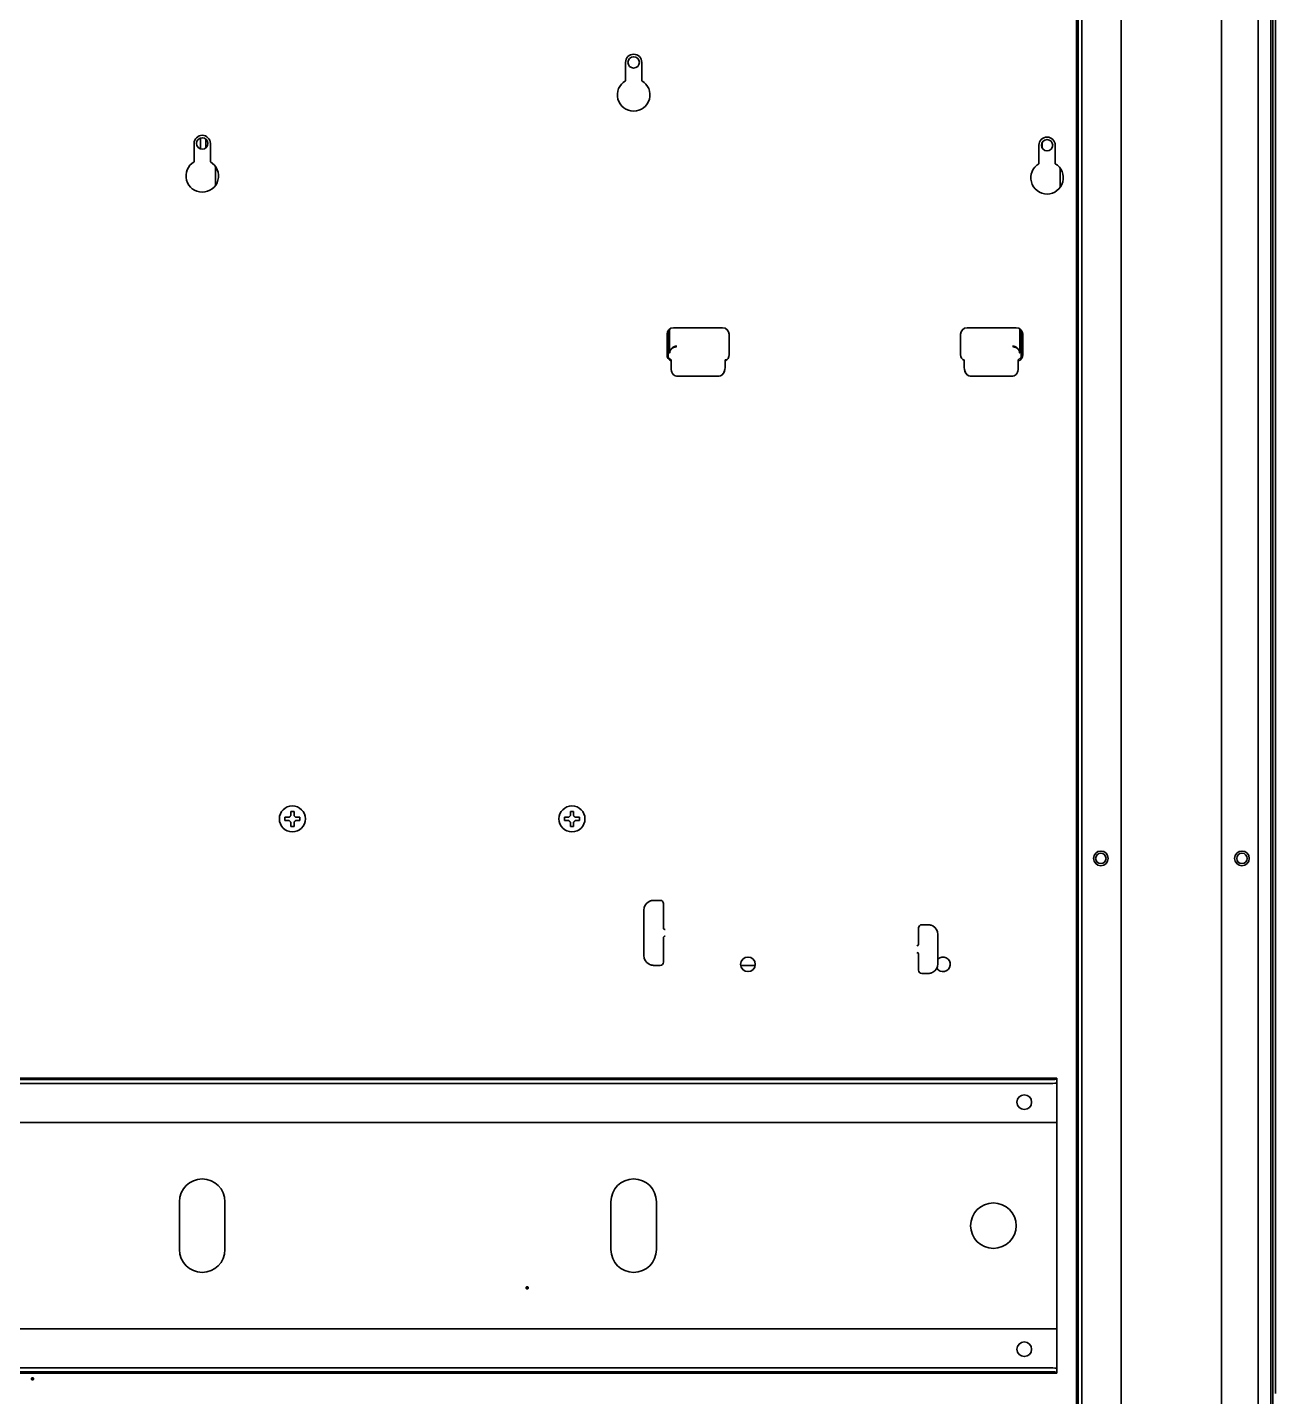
# Model space of a CAD drawing. Extents: x -760 to 4209, y 5795 to 10328.
# Drawn here: x 2326.9 to 2710.9, y 9501.4 to 9922.7 of the extents above; entities that cross this region are included whole.
import ezdxf

# ---------------------------------------------------------------- set-up
doc = ezdxf.new("R2010")
doc.units = 0
doc.header["$LTSCALE"] = 5
doc.layers.add('1', color=7, linetype='CONTINUOUS', true_color=0xffffff)

msp = doc.modelspace()

# ---------------------------------------------------------------- linework, layer by layer
at = {"layer": '1', "color": 7, "linetype": 'Continuous', "lineweight": 35}
for p, q in [((2710.05, 10156.37), (2710.05, 9177.52)), ((2710.85, 9502.34), (2710.85, 10156.32)), ((2649.63, 10065.02), (2649.63, 9269.02)), ((2663.35, 9269.02), (2663.35, 10065.02)), ((2694.25, 9269.02), (2694.25, 10065.02)), ((2705.48, 10065.02), (2705.48, 9269.02)), ((2709.43, 9269.02), (2709.43, 10065.02)), ((2650.08, 10063.02), (2650.08, 9271.02)), ((2651.28, 10063.02), (2651.28, 9271.02)), ((2510.9, 9906.25), (2510.9, 9911.92)), ((2515.9, 9911.92), (2515.9, 9906.25)), ((2378.2, 9881.31), (2378.2, 9886.98)), ((2380.21, 9885.3), (2380.21, 9888.66)), ((2381.86, 9888.29), (2381.86, 9885.67)), ((2383.2, 9886.98), (2383.2, 9881.31)), ((2639.06, 9887.32), (2639.06, 9885.52)), ((2638.06, 9880.75), (2638.06, 9886.42)), ((2643.06, 9886.42), (2643.06, 9880.75)), ((2384.77, 9879.88), (2384.77, 9874.09)), ((2644.55, 9879.44), (2644.55, 9873.41)), ((2523.66, 9821.97), (2523.66, 9828.27)), ((2524.06, 9829.48), (2524.06, 9821.25)), ((2524.47, 9822.44), (2524.47, 9829.88)), ((2525.66, 9830.27), (2540.76, 9830.27)), ((2542.76, 9828.27), (2542.76, 9821.97)), ((2613.96, 9821.97), (2613.96, 9828.27)), ((2615.96, 9830.27), (2631.06, 9830.27)), ((2632.14, 9829.95), (2632.14, 9822.44)), ((2632.55, 9821.25), (2632.55, 9829.6)), ((2633.06, 9828.27), (2633.06, 9821.97)), ((2524.06, 9821.25), (2524.93, 9820.37)), ((2524.94, 9819.87), (2524.94, 9818.89)), ((2541.52, 9819.87), (2541.52, 9818.89)), ((2542.08, 9820.48), (2541.57, 9820.37)), ((2615.04, 9820.37), (2614.66, 9820.45)), ((2615.09, 9818.89), (2615.09, 9819.87)), ((2631.67, 9818.89), (2631.67, 9819.87)), ((2632.55, 9821.25), (2631.68, 9820.37)), ((2524.95, 9818), (2524.95, 9817.41)), ((2525.17, 9816.5), (2525.19, 9816.46)), ((2526.98, 9815.35), (2539.34, 9815.35)), ((2540.08, 9815.5), (2540.13, 9815.52)), ((2541.48, 9817.41), (2541.51, 9818)), ((2615.1, 9818), (2615.13, 9817.41)), ((2616.48, 9815.52), (2616.53, 9815.5)), ((2617.27, 9815.35), (2629.63, 9815.35)), ((2631.42, 9816.46), (2631.44, 9816.5)), ((2631.66, 9817.41), (2631.66, 9818)), ((2406.13, 9679.17), (2406.13, 9679.67)), ((2406.13, 9678.67), (2406.13, 9679.17)), ((2410.73, 9679.67), (2410.73, 9679.17)), ((2410.73, 9679.17), (2410.73, 9678.67)), ((2492.13, 9679.17), (2492.13, 9679.67)), ((2492.13, 9678.67), (2492.13, 9679.17)), ((2496.73, 9679.67), (2496.73, 9679.17)), ((2496.73, 9679.17), (2496.73, 9678.67)), ((2516.55, 9637.11), (2516.55, 9651.11)), ((2520.05, 9654.11), (2519.55, 9654.11)), ((2520.05, 9654.11), (2521.55, 9654.11)), ((2522.55, 9653.11), (2522.55, 9645.61)), ((2522.55, 9642.61), (2522.55, 9635.11)), ((2600.99, 9640.47), (2600.99, 9645.61)), ((2601.99, 9646.61), (2603.49, 9646.61)), ((2603.99, 9646.61), (2603.49, 9646.61)), ((2606.99, 9643.61), (2606.99, 9634.61)), ((2600.99, 9632.61), (2600.99, 9637.76)), ((2519.55, 9634.11), (2520.05, 9634.11)), ((2521.55, 9634.11), (2520.05, 9634.11)), ((2546.33, 9634.11), (2550.78, 9634.11)), ((2603.49, 9631.61), (2601.99, 9631.61)), ((2603.49, 9631.61), (2603.99, 9631.61)), ((2643.55, 9599.45), (1916.55, 9599.45)), ((2641.55, 9598.99), (1918.55, 9598.99)), ((2641.55, 9597.79), (1918.55, 9597.79)), ((2643.55, 9599.44), (2643.55, 9599.45)), ((2643.55, 9599.44), (2643.55, 9599.13)), ((2643.55, 9599.13), (2643.55, 9597.93)), ((2643.55, 9597.25), (2643.55, 9597.93)), ((2643.55, 9597.25), (2643.55, 9586.72)), ((2643.55, 9585.72), (1916.55, 9585.72)), ((2643.55, 9586.72), (2643.55, 9585.72)), ((2643.55, 9583.52), (2643.55, 9585.72)), ((2643.55, 9583.52), (2643.55, 9524.52)), ((2373.7, 9546.64), (2373.7, 9561.4)), ((2387.7, 9561.4), (2387.7, 9546.64)), ((2506.4, 9546.64), (2506.4, 9561.4)), ((2520.4, 9561.4), (2520.4, 9546.64)), ((2643.55, 9522.32), (1916.55, 9522.32)), ((2643.55, 9522.32), (2643.55, 9524.52)), ((2643.55, 9521.32), (2643.55, 9522.32)), ((2643.55, 9521.32), (2643.55, 9510.8)), ((1916.55, 9508.6), (2643.55, 9508.6)), ((1918.55, 9510.25), (2641.55, 9510.25)), ((1918.55, 9509.05), (2641.55, 9509.05)), ((2643.55, 9510.8), (2643.55, 9510.11)), ((2643.55, 9510.11), (2643.55, 9508.91)), ((2643.55, 9508.6), (2643.55, 9508.91)), ((2643.55, 9508.6), (2643.55, 9508.6))]:
    msp.add_line(p, q, dxfattribs=at)
for centre, radius in [((2513.4, 9911.92), 1.75), ((2380.7, 9886.98), 1.75), ((2640.56, 9886.42), 1.75), ((2408.43, 9679.17), 4), ((2494.43, 9679.17), 4), ((2657.1, 9667.02), 2.25), ((2657.1, 9667.02), 1.6), ((2700.51, 9667.02), 2.25), ((2700.51, 9667.02), 1.6), ((2548.55, 9634.42), 2.25), ((2633.55, 9592.02), 2.25), ((2624.05, 9554.02), 7), ((2633.55, 9516.02), 2.25)]:
    msp.add_circle(centre, radius, dxfattribs=at)
for centre, radius, start, end in [((2513.4, 9911.92), 2.5, 0, 180), ((2513.4, 9901.92), 5, 120, 60), ((2380.7, 9886.98), 2.5, 0, 180), ((2640.56, 9886.42), 2.5, 0, 180), ((2380.7, 9876.98), 5, 120, 60), ((2640.56, 9876.42), 5, 120, 60), ((2525.66, 9828.27), 2, 90, 180), ((2540.76, 9828.27), 2, 0, 90), ((2615.96, 9828.27), 2, 90, 180), ((2631.06, 9828.27), 2, 0, 90), ((2525.66, 9821.97), 2, 180, 249.0863), ((2540.76, 9821.97), 2, 292.7967, 0), ((2615.96, 9821.97), 2, 180, 243.9689), ((2631.06, 9821.97), 2, 287.8664, 0), ((2519.55, 9651.11), 3, 118.4197, 180), ((2521.55, 9653.11), 1, 0, 90), ((2523.05, 9645.61), 0.5, 180, 232.4484), ((2523.05, 9642.61), 0.5, 127.5516, 180), ((2523.05, 9645.61), 0.5, 232.4484, 270), ((2523.05, 9642.61), 0.5, 90, 127.5516), ((2601.99, 9645.61), 1, 90, 180), ((2603.99, 9643.61), 3, 0, 61.5803), ((2600.49, 9640.61), 0.5, 270, 0), ((2519.55, 9637.11), 3, 180, 241.5803), ((2521.55, 9635.11), 1, 270, 0), ((2600.49, 9637.61), 0.5, 0, 90), ((2603.99, 9634.61), 3, 298.4197, 0), ((2608.55, 9634.42), 2.25, 212.085, 134.1675), ((2601.99, 9632.61), 1, 180, 270), ((2380.7, 9561.4), 7, 0, 180), ((2513.4, 9561.4), 7, 0, 180), ((2380.7, 9546.64), 7, 180, 0), ((2513.4, 9546.64), 7, 180, 0)]:
    msp.add_arc(centre, radius, start, end, dxfattribs=at)
for centre, major_axis, ratio, start_param, end_param in [((2524.93, 9819.87), (0, -0.5), 0.017455, 1.570796, 3.124139), ((2541.57, 9819.87), (0, -0.5), 0.087489, 3.159046, 4.712389), ((2615.04, 9819.87), (0, -0.5), 0.087489, 1.570796, 3.124139), ((2631.68, 9819.87), (0, -0.5), 0.017455, 3.159046, 4.712389), ((2524.98, 9818.89), (0, -2), 0.017455, 4.712389, 5.168912), ((2526.95, 9817.41), (0.49, -1.98), 0.980177, 4.473906, 4.937741), ((2526.98, 9817.35), (0.89, -1.79), 0.999619, 4.248559, 5.819964), ((2539.34, 9817.35), (-1.86, -0.74), 0.997787, 1.189503, 2.763341), ((2539.47, 9817.41), (-1.25, -1.65), 0.952765, 1.007301, 2.199828), ((2541.35, 9818.89), (0, -2), 0.087489, 1.114274, 1.570796), ((2615.26, 9818.89), (0, -2), 0.087489, 4.712389, 5.168912), ((2617.14, 9817.41), (1.25, -1.65), 0.952765, 4.083357, 5.275884), ((2617.27, 9817.35), (1.86, -0.74), 0.997787, 3.519844, 5.093682), ((2629.63, 9817.35), (-0.89, -1.79), 0.999619, 0.463221, 2.034627), ((2629.66, 9817.41), (-0.49, -1.98), 0.980177, 1.345444, 1.809279), ((2631.63, 9818.89), (0, -2), 0.017455, 1.114274, 1.570796), ((2641.55, 9599.13), (-2, 0), 0.069756, 1.570796, 3.141593), ((2641.55, 9597.93), (2, 0), 0.069756, 4.712389, 6.283185), ((2641.55, 9510.11), (-2, 0), 0.069756, 3.141593, 4.712389), ((2641.55, 9508.91), (2, 0), 0.069756, 0, 1.570796)]:
    msp.add_ellipse(centre, major_axis=major_axis, ratio=ratio, start_param=start_param, end_param=end_param, dxfattribs=at)
for points, knots in [([(2524.47, 9822.44), (2524.47, 9822.44), (2524.47, 9822.45), (2524.47, 9822.45), (2524.47, 9822.47), (2524.47, 9822.49), (2524.47, 9822.55), (2524.48, 9822.59), (2524.49, 9822.69), (2524.51, 9822.81), (2524.54, 9822.96), (2524.57, 9823.05), (2524.59, 9823.11), (2524.6, 9823.14), (2524.65, 9823.29), (2524.71, 9823.41), (2524.84, 9823.64), (2524.91, 9823.75), (2525.04, 9823.9), (2525.09, 9823.95), (2525.16, 9824.03), (2525.19, 9824.05), (2525.24, 9824.1), (2525.27, 9824.12), (2525.35, 9824.19), (2525.41, 9824.24), (2525.54, 9824.32), (2525.6, 9824.36), (2525.74, 9824.43), (2525.81, 9824.46), (2525.91, 9824.5), (2525.93, 9824.5), (2525.97, 9824.52), (2526.02, 9824.53), (2526.08, 9824.55), (2526.21, 9824.58), (2526.29, 9824.6), (2526.46, 9824.62), (2526.55, 9824.62), (2526.65, 9824.62)], [0, 0, 0, 0, 0.003906, 0.003906, 0.007813, 0.015625, 0.03125, 0.0625, 0.0625, 0.125, 0.1875, 0.21875, 0.21875, 0.25, 0.25, 0.375, 0.375, 0.5, 0.5, 0.5625, 0.5625, 0.59375, 0.59375, 0.625, 0.625, 0.6875, 0.6875, 0.75, 0.75, 0.8125, 0.8125, 0.828125, 0.828125, 0.84375, 0.875, 0.875, 0.9375, 0.9375, 1, 1, 1, 1]), ([(2526.53, 9824.37), (2526.44, 9824.37), (2526.36, 9824.37), (2526.19, 9824.35), (2526.11, 9824.34), (2525.99, 9824.31), (2525.94, 9824.29), (2525.88, 9824.28), (2525.84, 9824.26), (2525.83, 9824.26), (2525.74, 9824.22), (2525.67, 9824.2), (2525.54, 9824.13), (2525.48, 9824.1), (2525.36, 9824.03), (2525.3, 9823.99), (2525.22, 9823.93), (2525.2, 9823.91), (2525.15, 9823.86), (2525.12, 9823.84), (2525.05, 9823.78), (2525.01, 9823.73), (2524.89, 9823.59), (2524.81, 9823.49), (2524.69, 9823.29), (2524.64, 9823.19), (2524.59, 9823.06), (2524.58, 9823.03), (2524.56, 9822.98), (2524.54, 9822.9), (2524.5, 9822.77), (2524.49, 9822.66), (2524.48, 9822.58), (2524.47, 9822.53), (2524.47, 9822.49), (2524.47, 9822.47), (2524.47, 9822.45), (2524.47, 9822.44)], [0, 0, 0, 0, 0.0625, 0.0625, 0.125, 0.125, 0.15625, 0.171875, 0.171875, 0.1875, 0.1875, 0.25, 0.25, 0.3125, 0.3125, 0.375, 0.375, 0.40625, 0.40625, 0.4375, 0.4375, 0.5, 0.5, 0.625, 0.625, 0.75, 0.75, 0.78125, 0.78125, 0.8125, 0.875, 0.9375, 0.9375, 0.96875, 0.984375, 0.984375, 1, 1, 1, 1]), ([(2629.96, 9824.62), (2630.06, 9824.62), (2630.15, 9824.62), (2630.32, 9824.6), (2630.4, 9824.58), (2630.53, 9824.55), (2630.59, 9824.53), (2630.64, 9824.52), (2630.68, 9824.5), (2630.7, 9824.5), (2630.8, 9824.46), (2630.87, 9824.43), (2631.01, 9824.36), (2631.07, 9824.32), (2631.2, 9824.24), (2631.26, 9824.19), (2631.34, 9824.12), (2631.37, 9824.1), (2631.42, 9824.05), (2631.45, 9824.03), (2631.52, 9823.95), (2631.57, 9823.9), (2631.7, 9823.75), (2631.77, 9823.64), (2631.9, 9823.41), (2631.96, 9823.29), (2632.01, 9823.14), (2632.02, 9823.11), (2632.04, 9823.05), (2632.07, 9822.96), (2632.1, 9822.81), (2632.12, 9822.69), (2632.13, 9822.59), (2632.14, 9822.55), (2632.14, 9822.49), (2632.14, 9822.47), (2632.14, 9822.45), (2632.14, 9822.45), (2632.14, 9822.44), (2632.14, 9822.44)], [0, 0, 0, 0, 0.0625, 0.0625, 0.125, 0.125, 0.15625, 0.171875, 0.171875, 0.1875, 0.1875, 0.25, 0.25, 0.3125, 0.3125, 0.375, 0.375, 0.40625, 0.40625, 0.4375, 0.4375, 0.5, 0.5, 0.625, 0.625, 0.75, 0.75, 0.78125, 0.78125, 0.8125, 0.875, 0.9375, 0.9375, 0.96875, 0.984375, 0.992188, 0.996094, 0.996094, 1, 1, 1, 1]), ([(2632.14, 9822.44), (2632.14, 9822.45), (2632.14, 9822.47), (2632.14, 9822.49), (2632.14, 9822.53), (2632.13, 9822.58), (2632.12, 9822.66), (2632.11, 9822.77), (2632.07, 9822.9), (2632.05, 9822.98), (2632.03, 9823.03), (2632.02, 9823.06), (2631.97, 9823.19), (2631.92, 9823.29), (2631.8, 9823.49), (2631.72, 9823.59), (2631.6, 9823.73), (2631.56, 9823.78), (2631.49, 9823.84), (2631.46, 9823.86), (2631.41, 9823.91), (2631.39, 9823.93), (2631.31, 9823.99), (2631.25, 9824.03), (2631.13, 9824.1), (2631.07, 9824.13), (2630.94, 9824.2), (2630.87, 9824.22), (2630.78, 9824.26), (2630.77, 9824.26), (2630.73, 9824.28), (2630.67, 9824.29), (2630.62, 9824.31), (2630.5, 9824.34), (2630.42, 9824.35), (2630.25, 9824.37), (2630.17, 9824.37), (2630.08, 9824.37)], [0, 0, 0, 0, 0.015625, 0.015625, 0.03125, 0.0625, 0.0625, 0.125, 0.1875, 0.21875, 0.21875, 0.25, 0.25, 0.375, 0.375, 0.5, 0.5, 0.5625, 0.5625, 0.59375, 0.59375, 0.625, 0.625, 0.6875, 0.6875, 0.75, 0.75, 0.8125, 0.8125, 0.828125, 0.828125, 0.84375, 0.875, 0.875, 0.9375, 0.9375, 1, 1, 1, 1]), ([(2408.93, 9681.47), (2408.93, 9681.27), (2408.93, 9681.06), (2408.93, 9680.73), (2408.93, 9680.62), (2408.93, 9680.4), (2408.93, 9680.28), (2408.93, 9680.17)], [0, 0, 0, 0, 0.5, 0.5, 0.75, 0.75, 1, 1, 1, 1]), ([(2494.93, 9681.47), (2494.93, 9681.27), (2494.93, 9681.06), (2494.93, 9680.73), (2494.93, 9680.62), (2494.93, 9680.4), (2494.93, 9680.28), (2494.93, 9680.17)], [0, 0, 0, 0, 0.5, 0.5, 0.75, 0.75, 1, 1, 1, 1]), ([(2406.13, 9679.67), (2406.33, 9679.67), (2406.54, 9679.67), (2406.87, 9679.67), (2406.98, 9679.67), (2407.2, 9679.67), (2407.31, 9679.67), (2407.43, 9679.67)], [0, 0, 0, 0, 0.5, 0.5, 0.75, 0.75, 1, 1, 1, 1]), ([(2407.93, 9676.87), (2407.93, 9677.07), (2407.93, 9677.28), (2407.93, 9677.61), (2407.93, 9677.72), (2407.93, 9677.94), (2407.93, 9678.05), (2407.93, 9678.17)], [0, 0, 0, 0, 0.5, 0.5, 0.75, 0.75, 1, 1, 1, 1]), ([(2410.73, 9678.67), (2410.53, 9678.67), (2410.32, 9678.67), (2409.99, 9678.67), (2409.88, 9678.67), (2409.66, 9678.67), (2409.55, 9678.67), (2409.43, 9678.67)], [0, 0, 0, 0, 0.5, 0.5, 0.75, 0.75, 1, 1, 1, 1]), ([(2492.13, 9679.67), (2492.33, 9679.67), (2492.54, 9679.67), (2492.87, 9679.67), (2492.98, 9679.67), (2493.2, 9679.67), (2493.31, 9679.67), (2493.43, 9679.67)], [0, 0, 0, 0, 0.5, 0.5, 0.75, 0.75, 1, 1, 1, 1]), ([(2493.93, 9676.87), (2493.93, 9677.07), (2493.93, 9677.28), (2493.93, 9677.61), (2493.93, 9677.72), (2493.93, 9677.94), (2493.93, 9678.05), (2493.93, 9678.17)], [0, 0, 0, 0, 0.5, 0.5, 0.75, 0.75, 1, 1, 1, 1]), ([(2496.73, 9678.67), (2496.53, 9678.67), (2496.32, 9678.67), (2495.99, 9678.67), (2495.88, 9678.67), (2495.66, 9678.67), (2495.55, 9678.67), (2495.43, 9678.67)], [0, 0, 0, 0, 0.5, 0.5, 0.75, 0.75, 1, 1, 1, 1]), ([(2518.13, 9653.75), (2518.18, 9653.78), (2518.24, 9653.81), (2518.36, 9653.86), (2518.41, 9653.89), (2518.5, 9653.92), (2518.53, 9653.93), (2518.59, 9653.95), (2518.68, 9653.98), (2518.77, 9654.01), (2518.95, 9654.05), (2519.07, 9654.07), (2519.22, 9654.09), (2519.25, 9654.1), (2519.31, 9654.1), (2519.34, 9654.1), (2519.4, 9654.11), (2519.43, 9654.11), (2519.49, 9654.11), (2519.52, 9654.11), (2519.55, 9654.11)], [0, 0, 0, 0, 0.125, 0.125, 0.25, 0.25, 0.3125, 0.3125, 0.375, 0.5, 0.5, 0.75, 0.75, 0.8125, 0.8125, 0.875, 0.875, 0.9375, 0.9375, 1, 1, 1, 1]), ([(2603.99, 9646.61), (2604.02, 9646.61), (2604.05, 9646.61), (2604.11, 9646.61), (2604.14, 9646.61), (2604.23, 9646.6), (2604.29, 9646.6), (2604.47, 9646.57), (2604.59, 9646.55), (2604.77, 9646.51), (2604.83, 9646.49), (2604.92, 9646.46), (2604.95, 9646.45), (2605.01, 9646.43), (2605.04, 9646.42), (2605.13, 9646.39), (2605.19, 9646.36), (2605.3, 9646.31), (2605.36, 9646.28), (2605.42, 9646.25)], [0, 0, 0, 0, 0.0625, 0.0625, 0.125, 0.125, 0.25, 0.25, 0.5, 0.5, 0.625, 0.625, 0.6875, 0.6875, 0.75, 0.75, 0.875, 0.875, 1, 1, 1, 1]), ([(2519.55, 9634.11), (2519.52, 9634.11), (2519.49, 9634.11), (2519.43, 9634.11), (2519.4, 9634.12), (2519.31, 9634.12), (2519.25, 9634.13), (2519.07, 9634.15), (2518.95, 9634.17), (2518.77, 9634.22), (2518.68, 9634.24), (2518.59, 9634.27), (2518.53, 9634.29), (2518.5, 9634.3), (2518.42, 9634.34), (2518.36, 9634.36), (2518.24, 9634.41), (2518.18, 9634.44), (2518.13, 9634.47)], [0, 0, 0, 0, 0.0625, 0.0625, 0.125, 0.125, 0.25, 0.25, 0.5, 0.5, 0.625, 0.6875, 0.6875, 0.75, 0.75, 0.875, 0.875, 1, 1, 1, 1]), ([(2605.42, 9631.97), (2605.36, 9631.94), (2605.3, 9631.91), (2605.19, 9631.86), (2605.13, 9631.84), (2605.04, 9631.8), (2605.01, 9631.79), (2604.95, 9631.77), (2604.92, 9631.76), (2604.83, 9631.73), (2604.77, 9631.72), (2604.59, 9631.67), (2604.47, 9631.65), (2604.29, 9631.63), (2604.23, 9631.62), (2604.14, 9631.62), (2604.09, 9631.61), (2604.05, 9631.61), (2604.02, 9631.61), (2604, 9631.61), (2603.99, 9631.61)], [0, 0, 0, 0, 0.125, 0.125, 0.25, 0.25, 0.3125, 0.3125, 0.375, 0.375, 0.5, 0.5, 0.75, 0.75, 0.875, 0.875, 0.9375, 0.96875, 0.96875, 1, 1, 1, 1])]:
    msp.add_open_spline(points, degree=3, knots=knots, dxfattribs=at)
for points in [[(2407.93, 9681.47), (2408.1, 9681.47), (2408.43, 9681.47), (2408.76, 9681.47), (2408.93, 9681.47)], [(2407.93, 9680.17), (2407.93, 9680.22), (2407.93, 9680.33), (2407.93, 9680.49), (2407.93, 9680.65), (2407.93, 9680.81), (2407.93, 9680.96), (2407.93, 9681.12), (2407.93, 9681.28), (2407.93, 9681.41), (2407.93, 9681.47)], [(2493.93, 9681.47), (2494.1, 9681.47), (2494.43, 9681.47), (2494.76, 9681.47), (2494.93, 9681.47)], [(2493.93, 9680.17), (2493.93, 9680.22), (2493.93, 9680.33), (2493.93, 9680.49), (2493.93, 9680.65), (2493.93, 9680.81), (2493.93, 9680.96), (2493.93, 9681.12), (2493.93, 9681.28), (2493.93, 9681.41), (2493.93, 9681.47)], [(2407.43, 9678.67), (2407.38, 9678.67), (2407.27, 9678.67), (2407.11, 9678.67), (2406.95, 9678.67), (2406.79, 9678.67), (2406.64, 9678.67), (2406.48, 9678.67), (2406.32, 9678.67), (2406.19, 9678.67), (2406.13, 9678.67)], [(2407.43, 9679.67), (2407.45, 9679.69), (2407.5, 9679.74), (2407.57, 9679.81), (2407.64, 9679.88), (2407.72, 9679.95), (2407.79, 9680.03), (2407.86, 9680.1), (2407.91, 9680.15), (2407.93, 9680.17)], [(2407.93, 9678.17), (2407.9, 9678.2), (2407.85, 9678.25), (2407.78, 9678.32), (2407.71, 9678.39), (2407.64, 9678.46), (2407.57, 9678.53), (2407.5, 9678.6), (2407.45, 9678.65), (2407.43, 9678.67)], [(2408.93, 9676.87), (2408.76, 9676.87), (2408.43, 9676.87), (2408.1, 9676.87), (2407.93, 9676.87)], [(2408.93, 9680.17), (2408.96, 9680.14), (2409.01, 9680.09), (2409.08, 9680.02), (2409.15, 9679.95), (2409.22, 9679.88), (2409.29, 9679.81), (2409.36, 9679.74), (2409.41, 9679.69), (2409.43, 9679.67)], [(2409.43, 9678.67), (2409.41, 9678.65), (2409.36, 9678.6), (2409.29, 9678.53), (2409.22, 9678.46), (2409.14, 9678.38), (2409.07, 9678.31), (2409, 9678.24), (2408.95, 9678.19), (2408.93, 9678.17)], [(2408.93, 9678.17), (2408.93, 9678.12), (2408.93, 9678.01), (2408.93, 9677.85), (2408.93, 9677.69), (2408.93, 9677.53), (2408.93, 9677.38), (2408.93, 9677.22), (2408.93, 9677.06), (2408.93, 9676.93), (2408.93, 9676.87)], [(2409.43, 9679.67), (2409.48, 9679.67), (2409.59, 9679.67), (2409.75, 9679.67), (2409.91, 9679.67), (2410.07, 9679.67), (2410.22, 9679.67), (2410.38, 9679.67), (2410.54, 9679.67), (2410.67, 9679.67), (2410.73, 9679.67)], [(2493.43, 9678.67), (2493.38, 9678.67), (2493.27, 9678.67), (2493.11, 9678.67), (2492.95, 9678.67), (2492.79, 9678.67), (2492.64, 9678.67), (2492.48, 9678.67), (2492.32, 9678.67), (2492.19, 9678.67), (2492.13, 9678.67)], [(2493.43, 9679.67), (2493.45, 9679.69), (2493.5, 9679.74), (2493.57, 9679.81), (2493.64, 9679.88), (2493.72, 9679.95), (2493.79, 9680.03), (2493.86, 9680.1), (2493.91, 9680.15), (2493.93, 9680.17)], [(2493.93, 9678.17), (2493.9, 9678.2), (2493.85, 9678.25), (2493.78, 9678.32), (2493.71, 9678.39), (2493.64, 9678.46), (2493.57, 9678.53), (2493.5, 9678.6), (2493.45, 9678.65), (2493.43, 9678.67)], [(2494.93, 9676.87), (2494.76, 9676.87), (2494.43, 9676.87), (2494.1, 9676.87), (2493.93, 9676.87)], [(2494.93, 9680.17), (2494.96, 9680.14), (2495.01, 9680.09), (2495.08, 9680.02), (2495.15, 9679.95), (2495.22, 9679.88), (2495.29, 9679.81), (2495.36, 9679.74), (2495.41, 9679.69), (2495.43, 9679.67)], [(2495.43, 9678.67), (2495.41, 9678.65), (2495.36, 9678.6), (2495.29, 9678.53), (2495.22, 9678.46), (2495.14, 9678.38), (2495.07, 9678.31), (2495, 9678.24), (2494.95, 9678.19), (2494.93, 9678.17)], [(2494.93, 9678.17), (2494.93, 9678.12), (2494.93, 9678.01), (2494.93, 9677.85), (2494.93, 9677.69), (2494.93, 9677.53), (2494.93, 9677.38), (2494.93, 9677.22), (2494.93, 9677.06), (2494.93, 9676.93), (2494.93, 9676.87)], [(2495.43, 9679.67), (2495.48, 9679.67), (2495.59, 9679.67), (2495.75, 9679.67), (2495.91, 9679.67), (2496.07, 9679.67), (2496.22, 9679.67), (2496.38, 9679.67), (2496.54, 9679.67), (2496.67, 9679.67), (2496.73, 9679.67)]]:
    msp.add_open_spline(points, degree=3, dxfattribs=at)
at = {"layer": '1', "color": 163, "linetype": 'Continuous', "lineweight": 70}
for p in [(2480.61, 9534.86), (2328.49, 9506.86)]:
    msp.add_point(p, dxfattribs=at)

doc.saveas('drawing.dxf')
